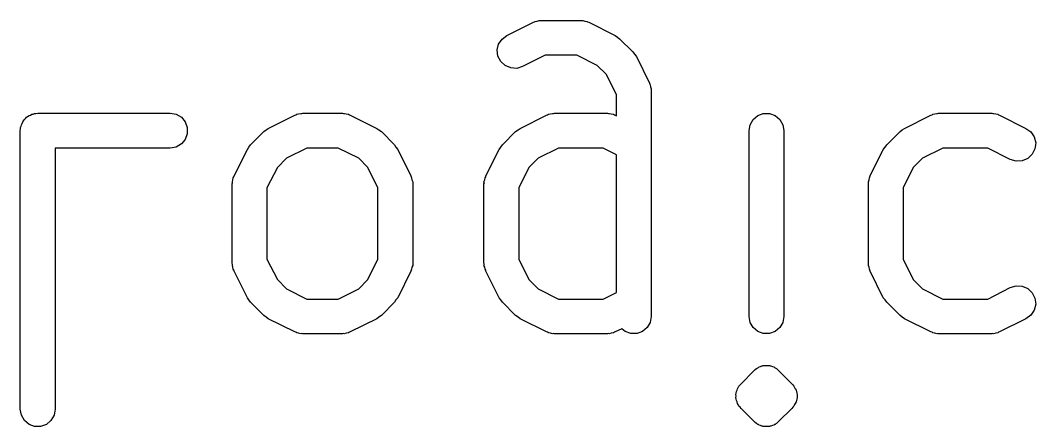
# Model space of a CAD drawing. Extents: x 91.3 to 189.8, y -113.5 to -60.4.
# Drawn here: x 171.874 to 174.793, y -98.888 to -97.721 of the extents above; entities that cross this region are included whole.
import ezdxf

# ---------------------------------------------------------------- set-up
doc = ezdxf.new("R2010")
doc.units = 0
doc.header["$MEASUREMENT"] = 0
doc.layers.add('BLACK', color=7, linetype='CONTINUOUS')

msp = doc.modelspace()

# ---------------------------------------------------------------- linework, layer by layer
at = {"layer": 'Black'}
for p, q in [((173.273, -97.7648), (173.349, -97.7267)), ((173.349, -97.7267), (173.352, -97.7259)), ((173.352, -97.7259), (173.354, -97.7244)), ((173.354, -97.7244), (173.36, -97.7234)), ((173.36, -97.7234), (173.366, -97.7218)), ((173.366, -97.7218), (173.369, -97.7219)), ((173.369, -97.7219), (173.371, -97.7214)), ((173.371, -97.7214), (173.486, -97.7214)), ((173.486, -97.7214), (173.489, -97.7219)), ((173.489, -97.7219), (173.491, -97.7218)), ((173.491, -97.7218), (173.497, -97.7234)), ((173.497, -97.7234), (173.503, -97.7244)), ((173.503, -97.7244), (173.505, -97.7259)), ((173.505, -97.7259), (173.508, -97.7267)), ((173.508, -97.7267), (173.584, -97.7648)), ((173.249, -97.7896), (173.259, -97.7751)), ((173.259, -97.7751), (173.273, -97.7648)), ((173.584, -97.7648), (173.591, -97.7696)), ((173.591, -97.7696), (173.597, -97.7742)), ((173.597, -97.7742), (173.635, -97.8123)), ((173.245, -97.8065), (173.249, -97.7896)), ((173.247, -97.8238), (173.245, -97.8065)), ((173.635, -97.8123), (173.64, -97.8188)), ((173.255, -97.8393), (173.247, -97.8238)), ((173.268, -97.8512), (173.255, -97.8393)), ((173.383, -97.8214), (173.318, -97.8542)), ((173.474, -97.8214), (173.383, -97.8214)), ((173.532, -97.8506), (173.474, -97.8214)), ((173.64, -97.8188), (173.645, -97.8253)), ((173.645, -97.8253), (173.683, -97.9014)), ((173.284, -97.8582), (173.268, -97.8512)), ((173.301, -97.8592), (173.284, -97.8582)), ((173.318, -97.8542), (173.301, -97.8592)), ((173.559, -97.8772), (173.532, -97.8506)), ((173.588, -97.9356), (173.559, -97.8772)), ((173.683, -97.9014), (173.684, -97.9042)), ((173.684, -97.9042), (173.685, -97.9067)), ((173.685, -97.9067), (173.686, -97.9125)), ((173.686, -97.9125), (173.688, -97.9181)), ((173.688, -97.9181), (173.688, -97.921)), ((173.688, -97.921), (173.688, -97.9238)), ((173.688, -97.9238), (173.688, -98.5714)), ((173.588, -97.9953), (173.588, -97.9356)), ((171.907, -97.9911), (171.911, -97.9903)), ((171.911, -97.9903), (171.915, -97.9889)), ((171.915, -97.9889), (171.919, -97.9889)), ((171.919, -97.9889), (171.924, -97.9881)), ((171.924, -97.9881), (172.305, -97.9881)), ((172.305, -97.9881), (172.322, -97.9911)), ((172.669, -97.9911), (172.674, -97.9901)), ((172.674, -97.9901), (172.68, -97.9884)), ((172.68, -97.9884), (172.683, -97.9886)), ((172.683, -97.9886), (172.686, -97.9881)), ((172.686, -97.9881), (172.8, -97.9881)), ((172.8, -97.9881), (172.803, -97.9886)), ((172.803, -97.9886), (172.806, -97.9884)), ((172.806, -97.9884), (172.811, -97.9901)), ((172.811, -97.9901), (172.817, -97.9911)), ((173.392, -97.9911), (173.398, -97.9901)), ((173.398, -97.9901), (173.404, -97.9884)), ((173.404, -97.9884), (173.407, -97.9886)), ((173.407, -97.9886), (173.41, -97.9881)), ((173.41, -97.9881), (173.562, -97.9881)), ((173.562, -97.9881), (173.565, -97.9886)), ((173.565, -97.9886), (173.568, -97.9884)), ((173.568, -97.9884), (173.573, -97.9901)), ((173.573, -97.9901), (173.579, -97.9911)), ((173.994, -97.9948), (174.01, -97.9889)), ((174.01, -97.9889), (174.028, -97.9889)), ((174.028, -97.9889), (174.044, -97.9948)), ((174.497, -97.9911), (174.503, -97.9901)), ((174.503, -97.9901), (174.509, -97.9884)), ((174.509, -97.9884), (174.511, -97.9886)), ((174.511, -97.9886), (174.514, -97.9881)), ((174.514, -97.9881), (174.667, -97.9881)), ((174.667, -97.9881), (174.67, -97.9886)), ((174.67, -97.9886), (174.672, -97.9884)), ((174.672, -97.9884), (174.678, -97.9901)), ((174.678, -97.9901), (174.684, -97.9911)), ((171.877, -98.021), (171.879, -98.0172)), ((171.879, -98.0172), (171.881, -98.0131)), ((171.881, -98.0131), (171.883, -98.0097)), ((171.883, -98.0097), (171.886, -98.006)), ((171.886, -98.006), (171.889, -98.0031)), ((171.889, -98.0031), (171.892, -97.9998)), ((171.892, -97.9998), (171.895, -97.9976)), ((171.895, -97.9976), (171.899, -97.9948)), ((171.899, -97.9948), (171.903, -97.9933)), ((171.903, -97.9933), (171.907, -97.9911)), ((172.322, -97.9911), (172.337, -97.9998)), ((172.337, -97.9998), (172.348, -98.0131)), ((172.348, -98.0131), (172.354, -98.0294)), ((172.587, -98.0315), (172.663, -97.9934)), ((172.663, -97.9934), (172.666, -97.9926)), ((172.666, -97.9926), (172.669, -97.9911)), ((172.817, -97.9911), (172.82, -97.9926)), ((172.82, -97.9926), (172.822, -97.9934)), ((172.822, -97.9934), (172.899, -98.0315)), ((173.311, -98.0315), (173.387, -97.9934)), ((173.387, -97.9934), (173.39, -97.9926)), ((173.39, -97.9926), (173.392, -97.9911)), ((173.579, -97.9911), (173.582, -97.9926)), ((173.582, -97.9926), (173.584, -97.9934)), ((173.584, -97.9934), (173.588, -97.9953)), ((173.972, -98.021), (173.981, -98.006)), ((173.981, -98.006), (173.994, -97.9948)), ((174.044, -97.9948), (174.057, -98.006)), ((174.057, -98.006), (174.066, -98.021)), ((174.416, -98.0315), (174.492, -97.9934)), ((174.492, -97.9934), (174.495, -97.9926)), ((174.495, -97.9926), (174.497, -97.9911)), ((174.684, -97.9911), (174.686, -97.9926)), ((174.686, -97.9926), (174.689, -97.9934)), ((174.689, -97.9934), (174.765, -98.0315)), ((171.874, -98.0381), (171.875, -98.0338)), ((171.874, -98.8381), (171.874, -98.0381)), ((171.875, -98.0294), (171.876, -98.0253)), ((171.875, -98.0338), (171.875, -98.0294)), ((171.876, -98.0253), (171.877, -98.021)), ((172.354, -98.0468), (172.348, -98.0631)), ((172.354, -98.0294), (172.354, -98.0468)), ((172.536, -98.0789), (172.574, -98.0408)), ((172.574, -98.0408), (172.581, -98.0362)), ((172.581, -98.0362), (172.587, -98.0315)), ((172.899, -98.0315), (172.905, -98.0362)), ((172.905, -98.0362), (172.912, -98.0408)), ((172.912, -98.0408), (172.95, -98.0789)), ((173.26, -98.0789), (173.298, -98.0408)), ((173.298, -98.0408), (173.305, -98.0362)), ((173.305, -98.0362), (173.311, -98.0315)), ((173.969, -98.0381), (173.972, -98.021)), ((173.969, -98.5714), (173.969, -98.0381)), ((174.066, -98.021), (174.069, -98.0381)), ((174.069, -98.0381), (174.069, -98.5714)), ((174.365, -98.0789), (174.403, -98.0408)), ((174.403, -98.0408), (174.409, -98.0362)), ((174.409, -98.0362), (174.416, -98.0315)), ((174.765, -98.0315), (174.779, -98.0418)), ((174.779, -98.0418), (174.789, -98.0563)), ((172.337, -98.0764), (172.322, -98.0851)), ((172.348, -98.0631), (172.337, -98.0764)), ((174.789, -98.0563), (174.793, -98.0732)), ((174.793, -98.0732), (174.791, -98.0904)), ((172.305, -98.0881), (171.974, -98.0881)), ((171.974, -98.0881), (171.974, -98.8381)), ((172.322, -98.0851), (172.305, -98.0881)), ((172.489, -98.1681), (172.527, -98.0919)), ((172.527, -98.0919), (172.531, -98.0855)), ((172.531, -98.0855), (172.536, -98.0789)), ((172.698, -98.0881), (172.639, -98.1173)), ((172.788, -98.0881), (172.698, -98.0881)), ((172.847, -98.1173), (172.788, -98.0881)), ((172.95, -98.0789), (172.954, -98.0855)), ((172.954, -98.0855), (172.959, -98.0919)), ((172.959, -98.0919), (172.997, -98.1681)), ((173.212, -98.1681), (173.251, -98.0919)), ((173.251, -98.0919), (173.255, -98.0855)), ((173.255, -98.0855), (173.26, -98.0789)), ((173.421, -98.0881), (173.363, -98.1173)), ((173.55, -98.0881), (173.421, -98.0881)), ((173.588, -98.1071), (173.55, -98.0881)), ((173.588, -98.5024), (173.588, -98.1071)), ((174.317, -98.1681), (174.355, -98.0919)), ((174.355, -98.0919), (174.36, -98.0855)), ((174.36, -98.0855), (174.365, -98.0789)), ((174.526, -98.0881), (174.468, -98.1173)), ((174.655, -98.0881), (174.526, -98.0881)), ((174.72, -98.1209), (174.655, -98.0881)), ((174.783, -98.106), (174.77, -98.1179)), ((174.791, -98.0904), (174.783, -98.106)), ((172.639, -98.1173), (172.613, -98.1439)), ((172.873, -98.1439), (172.847, -98.1173)), ((173.363, -98.1173), (173.336, -98.1439)), ((174.468, -98.1173), (174.441, -98.1439)), ((174.737, -98.1259), (174.72, -98.1209)), ((174.754, -98.1248), (174.737, -98.1259)), ((174.77, -98.1179), (174.754, -98.1248)), ((172.613, -98.1439), (172.583, -98.2023)), ((172.902, -98.2023), (172.873, -98.1439)), ((173.336, -98.1439), (173.307, -98.2023)), ((174.441, -98.1439), (174.412, -98.2023)), ((172.483, -98.1905), (172.484, -98.1876)), ((172.483, -98.419), (172.483, -98.1905)), ((172.484, -98.1848), (172.485, -98.1791)), ((172.484, -98.1876), (172.484, -98.1848)), ((172.485, -98.1791), (172.486, -98.1734)), ((172.486, -98.1734), (172.488, -98.1709)), ((172.488, -98.1709), (172.489, -98.1681)), ((172.997, -98.1681), (172.998, -98.1709)), ((172.998, -98.1709), (172.999, -98.1734)), ((172.999, -98.1734), (173, -98.1791)), ((173, -98.1791), (173.002, -98.1848)), ((173.002, -98.1848), (173.002, -98.1876)), ((173.002, -98.1876), (173.002, -98.1905)), ((173.002, -98.1905), (173.002, -98.419)), ((173.207, -98.1848), (173.209, -98.1791)), ((173.208, -98.1876), (173.207, -98.1848)), ((173.207, -98.1905), (173.208, -98.1876)), ((173.207, -98.419), (173.207, -98.1905)), ((173.209, -98.1791), (173.21, -98.1734)), ((173.21, -98.1734), (173.212, -98.1709)), ((173.212, -98.1709), (173.212, -98.1681)), ((174.312, -98.1848), (174.314, -98.1791)), ((174.312, -98.1876), (174.312, -98.1848)), ((174.312, -98.1905), (174.312, -98.1876)), ((174.312, -98.419), (174.312, -98.1905)), ((174.314, -98.1791), (174.315, -98.1734)), ((174.315, -98.1734), (174.316, -98.1709)), ((174.316, -98.1709), (174.317, -98.1681)), ((172.583, -98.2023), (172.583, -98.4072)), ((172.902, -98.4072), (172.902, -98.2023)), ((173.307, -98.2023), (173.307, -98.4072)), ((174.412, -98.2023), (174.412, -98.4072)), ((172.484, -98.4219), (172.483, -98.419)), ((172.484, -98.4248), (172.484, -98.4219)), ((172.485, -98.4304), (172.484, -98.4248)), ((172.583, -98.4072), (172.613, -98.4656)), ((172.873, -98.4656), (172.902, -98.4072)), ((173.002, -98.4248), (173, -98.4304)), ((173.002, -98.419), (173.002, -98.4219)), ((173.002, -98.4219), (173.002, -98.4248)), ((173.208, -98.4219), (173.207, -98.419)), ((173.207, -98.4248), (173.208, -98.4219)), ((173.209, -98.4304), (173.207, -98.4248)), ((173.307, -98.4072), (173.336, -98.4656)), ((174.312, -98.4219), (174.312, -98.419)), ((174.312, -98.4248), (174.312, -98.4219)), ((174.314, -98.4304), (174.312, -98.4248)), ((174.412, -98.4072), (174.441, -98.4656)), ((172.486, -98.4361), (172.485, -98.4304)), ((172.488, -98.4386), (172.486, -98.4361)), ((172.489, -98.4414), (172.488, -98.4386)), ((172.527, -98.5176), (172.489, -98.4414)), ((172.997, -98.4414), (172.959, -98.5176)), ((172.998, -98.4386), (172.997, -98.4414)), ((172.999, -98.4361), (172.998, -98.4386)), ((173, -98.4304), (172.999, -98.4361)), ((173.21, -98.4361), (173.209, -98.4304)), ((173.212, -98.4386), (173.21, -98.4361)), ((173.212, -98.4414), (173.212, -98.4386)), ((173.251, -98.5176), (173.212, -98.4414)), ((174.315, -98.4361), (174.314, -98.4304)), ((174.316, -98.4386), (174.315, -98.4361)), ((174.317, -98.4414), (174.316, -98.4386)), ((174.355, -98.5176), (174.317, -98.4414)), ((172.613, -98.4656), (172.639, -98.4922)), ((172.847, -98.4922), (172.873, -98.4656)), ((173.336, -98.4656), (173.363, -98.4922)), ((174.441, -98.4656), (174.468, -98.4922)), ((174.72, -98.4886), (174.737, -98.4837)), ((174.737, -98.4837), (174.754, -98.4847)), ((174.754, -98.4847), (174.77, -98.4916)), ((172.639, -98.4922), (172.698, -98.5214)), ((172.788, -98.5214), (172.847, -98.4922)), ((173.363, -98.4922), (173.421, -98.5214)), ((173.55, -98.5214), (173.588, -98.5024)), ((174.468, -98.4922), (174.526, -98.5214)), ((174.655, -98.5214), (174.72, -98.4886)), ((174.77, -98.4916), (174.783, -98.5035)), ((174.783, -98.5035), (174.791, -98.5191)), ((172.531, -98.524), (172.527, -98.5176)), ((172.536, -98.5306), (172.531, -98.524)), ((172.574, -98.5687), (172.536, -98.5306)), ((172.698, -98.5214), (172.788, -98.5214)), ((172.95, -98.5306), (172.912, -98.5687)), ((172.954, -98.524), (172.95, -98.5306)), ((172.959, -98.5176), (172.954, -98.524)), ((173.255, -98.524), (173.251, -98.5176)), ((173.26, -98.5306), (173.255, -98.524)), ((173.298, -98.5687), (173.26, -98.5306)), ((173.421, -98.5214), (173.55, -98.5214)), ((174.36, -98.524), (174.355, -98.5176)), ((174.365, -98.5306), (174.36, -98.524)), ((174.403, -98.5687), (174.365, -98.5306)), ((174.526, -98.5214), (174.655, -98.5214)), ((174.793, -98.5363), (174.789, -98.5532)), ((174.791, -98.5191), (174.793, -98.5363)), ((172.581, -98.5733), (172.574, -98.5687)), ((172.587, -98.5781), (172.581, -98.5733)), ((172.905, -98.5733), (172.899, -98.5781)), ((172.912, -98.5687), (172.905, -98.5733)), ((173.305, -98.5733), (173.298, -98.5687)), ((173.311, -98.5781), (173.305, -98.5733)), ((173.688, -98.5714), (173.685, -98.5885)), ((173.972, -98.5885), (173.969, -98.5714)), ((174.069, -98.5714), (174.066, -98.5885)), ((174.409, -98.5733), (174.403, -98.5687)), ((174.416, -98.5781), (174.409, -98.5733)), ((174.779, -98.5677), (174.765, -98.5781)), ((174.789, -98.5532), (174.779, -98.5677)), ((172.663, -98.6161), (172.587, -98.5781)), ((172.899, -98.5781), (172.822, -98.6161)), ((173.387, -98.6161), (173.311, -98.5781)), ((173.676, -98.6036), (173.663, -98.6147)), ((173.685, -98.5885), (173.676, -98.6036)), ((173.981, -98.6036), (173.972, -98.5885)), ((173.994, -98.6147), (173.981, -98.6036)), ((174.057, -98.6036), (174.044, -98.6147)), ((174.066, -98.5885), (174.057, -98.6036)), ((174.492, -98.6161), (174.416, -98.5781)), ((174.765, -98.5781), (174.689, -98.6161)), ((172.666, -98.617), (172.663, -98.6161)), ((172.669, -98.6184), (172.666, -98.617)), ((172.674, -98.6194), (172.669, -98.6184)), ((172.68, -98.6211), (172.674, -98.6194)), ((172.683, -98.6209), (172.68, -98.6211)), ((172.686, -98.6214), (172.683, -98.6209)), ((172.8, -98.6214), (172.686, -98.6214)), ((172.803, -98.6209), (172.8, -98.6214)), ((172.806, -98.6211), (172.803, -98.6209)), ((172.811, -98.6194), (172.806, -98.6211)), ((172.817, -98.6184), (172.811, -98.6194)), ((172.82, -98.617), (172.817, -98.6184)), ((172.822, -98.6161), (172.82, -98.617)), ((173.39, -98.617), (173.387, -98.6161)), ((173.392, -98.6184), (173.39, -98.617)), ((173.398, -98.6194), (173.392, -98.6184)), ((173.404, -98.6211), (173.398, -98.6194)), ((173.407, -98.6209), (173.404, -98.6211)), ((173.41, -98.6214), (173.407, -98.6209)), ((173.562, -98.6214), (173.41, -98.6214)), ((173.565, -98.6209), (173.562, -98.6214)), ((173.568, -98.6211), (173.565, -98.6209)), ((173.573, -98.6194), (173.568, -98.6211)), ((173.579, -98.6184), (173.573, -98.6194)), ((173.582, -98.617), (173.579, -98.6184)), ((173.584, -98.6161), (173.582, -98.617)), ((173.603, -98.6066), (173.584, -98.6161)), ((173.613, -98.6147), (173.603, -98.6066)), ((173.629, -98.6207), (173.613, -98.6147)), ((173.647, -98.6207), (173.629, -98.6207)), ((173.663, -98.6147), (173.647, -98.6207)), ((174.01, -98.6207), (173.994, -98.6147)), ((174.028, -98.6207), (174.01, -98.6207)), ((174.044, -98.6147), (174.028, -98.6207)), ((174.495, -98.617), (174.492, -98.6161)), ((174.497, -98.6184), (174.495, -98.617)), ((174.503, -98.6194), (174.497, -98.6184)), ((174.509, -98.6211), (174.503, -98.6194)), ((174.511, -98.6209), (174.509, -98.6211)), ((174.514, -98.6214), (174.511, -98.6209)), ((174.667, -98.6214), (174.514, -98.6214)), ((174.67, -98.6209), (174.667, -98.6214)), ((174.672, -98.6211), (174.67, -98.6209)), ((174.678, -98.6194), (174.672, -98.6211)), ((174.684, -98.6184), (174.678, -98.6194)), ((174.686, -98.617), (174.684, -98.6184)), ((174.689, -98.6161), (174.686, -98.617)), ((173.99, -98.7209), (173.992, -98.72)), ((173.992, -98.72), (173.994, -98.7186)), ((173.994, -98.7186), (173.996, -98.7179)), ((173.996, -98.7179), (173.998, -98.7166)), ((173.998, -98.7166), (174.002, -98.7155)), ((174.002, -98.7155), (174.006, -98.7136)), ((174.006, -98.7136), (174.008, -98.7134)), ((174.008, -98.7134), (174.01, -98.7127)), ((174.01, -98.7127), (174.013, -98.7127)), ((174.013, -98.7127), (174.015, -98.7121)), ((174.015, -98.7121), (174.019, -98.7125)), ((174.019, -98.7125), (174.023, -98.7121)), ((174.023, -98.7121), (174.026, -98.7127)), ((174.026, -98.7127), (174.028, -98.7127)), ((174.028, -98.7127), (174.03, -98.7134)), ((174.03, -98.7134), (174.032, -98.7136)), ((174.032, -98.7136), (174.036, -98.7155)), ((174.036, -98.7155), (174.04, -98.7166)), ((174.04, -98.7166), (174.042, -98.7179)), ((174.042, -98.7179), (174.044, -98.7186)), ((174.044, -98.7186), (174.046, -98.72)), ((174.046, -98.72), (174.048, -98.7209)), ((173.946, -98.7646), (173.984, -98.7265)), ((173.984, -98.7265), (173.987, -98.724)), ((173.987, -98.724), (173.99, -98.7209)), ((174.048, -98.7209), (174.051, -98.724)), ((174.051, -98.724), (174.054, -98.7265)), ((174.054, -98.7265), (174.092, -98.7646)), ((173.935, -98.7831), (173.936, -98.7789)), ((173.936, -98.7789), (173.938, -98.7753)), ((173.938, -98.7753), (173.94, -98.7713)), ((173.94, -98.7713), (173.943, -98.7682)), ((173.943, -98.7682), (173.946, -98.7646)), ((174.092, -98.7646), (174.095, -98.7682)), ((174.095, -98.7682), (174.098, -98.7713)), ((174.098, -98.7713), (174.1, -98.7753)), ((174.1, -98.7753), (174.102, -98.7789)), ((174.102, -98.7789), (174.104, -98.7831)), ((173.931, -98.7956), (173.932, -98.7914)), ((173.932, -98.8), (173.931, -98.7956)), ((173.931, -98.8044), (173.932, -98.8)), ((173.932, -98.8086), (173.931, -98.8044)), ((173.932, -98.7914), (173.933, -98.7871)), ((173.933, -98.7871), (173.935, -98.7831)), ((174.104, -98.7831), (174.105, -98.7871)), ((174.105, -98.7871), (174.106, -98.7914)), ((174.106, -98.7914), (174.107, -98.7956)), ((174.107, -98.8044), (174.106, -98.8086)), ((174.107, -98.7956), (174.107, -98.8)), ((174.107, -98.8), (174.107, -98.8044)), ((173.933, -98.8129), (173.932, -98.8086)), ((173.935, -98.8169), (173.933, -98.8129)), ((173.936, -98.8211), (173.935, -98.8169)), ((173.938, -98.8247), (173.936, -98.8211)), ((173.94, -98.8287), (173.938, -98.8247)), ((173.943, -98.8318), (173.94, -98.8287)), ((173.946, -98.8354), (173.943, -98.8318)), ((173.984, -98.8734), (173.946, -98.8354)), ((174.092, -98.8354), (174.054, -98.8734)), ((174.095, -98.8318), (174.092, -98.8354)), ((174.098, -98.8287), (174.095, -98.8318)), ((174.1, -98.8247), (174.098, -98.8287)), ((174.102, -98.8211), (174.1, -98.8247)), ((174.104, -98.8169), (174.102, -98.8211)), ((174.105, -98.8129), (174.104, -98.8169)), ((174.106, -98.8086), (174.105, -98.8129)), ((171.877, -98.8552), (171.874, -98.8381)), ((171.886, -98.8702), (171.877, -98.8552)), ((171.971, -98.8552), (171.962, -98.8702)), ((171.974, -98.8381), (171.971, -98.8552)), ((171.899, -98.8814), (171.886, -98.8702)), ((171.915, -98.8873), (171.899, -98.8814)), ((171.932, -98.8873), (171.915, -98.8873)), ((171.949, -98.8814), (171.932, -98.8873)), ((171.962, -98.8702), (171.949, -98.8814)), ((173.987, -98.876), (173.984, -98.8734)), ((173.99, -98.8791), (173.987, -98.876)), ((173.992, -98.88), (173.99, -98.8791)), ((173.994, -98.8814), (173.992, -98.88)), ((173.996, -98.8821), (173.994, -98.8814)), ((173.998, -98.8834), (173.996, -98.8821)), ((174.002, -98.8845), (173.998, -98.8834)), ((174.006, -98.8864), (174.002, -98.8845)), ((174.008, -98.8866), (174.006, -98.8864)), ((174.01, -98.8873), (174.008, -98.8866)), ((174.013, -98.8873), (174.01, -98.8873)), ((174.015, -98.8879), (174.013, -98.8873)), ((174.019, -98.8875), (174.015, -98.8879)), ((174.023, -98.8879), (174.019, -98.8875)), ((174.026, -98.8873), (174.023, -98.8879)), ((174.028, -98.8873), (174.026, -98.8873)), ((174.03, -98.8866), (174.028, -98.8873)), ((174.032, -98.8864), (174.03, -98.8866)), ((174.036, -98.8845), (174.032, -98.8864)), ((174.04, -98.8834), (174.036, -98.8845)), ((174.042, -98.8821), (174.04, -98.8834)), ((174.044, -98.8814), (174.042, -98.8821)), ((174.046, -98.88), (174.044, -98.8814)), ((174.048, -98.8791), (174.046, -98.88)), ((174.051, -98.876), (174.048, -98.8791)), ((174.054, -98.8734), (174.051, -98.876))]:
    msp.add_line(p, q, dxfattribs=at)

doc.saveas('drawing.dxf')
